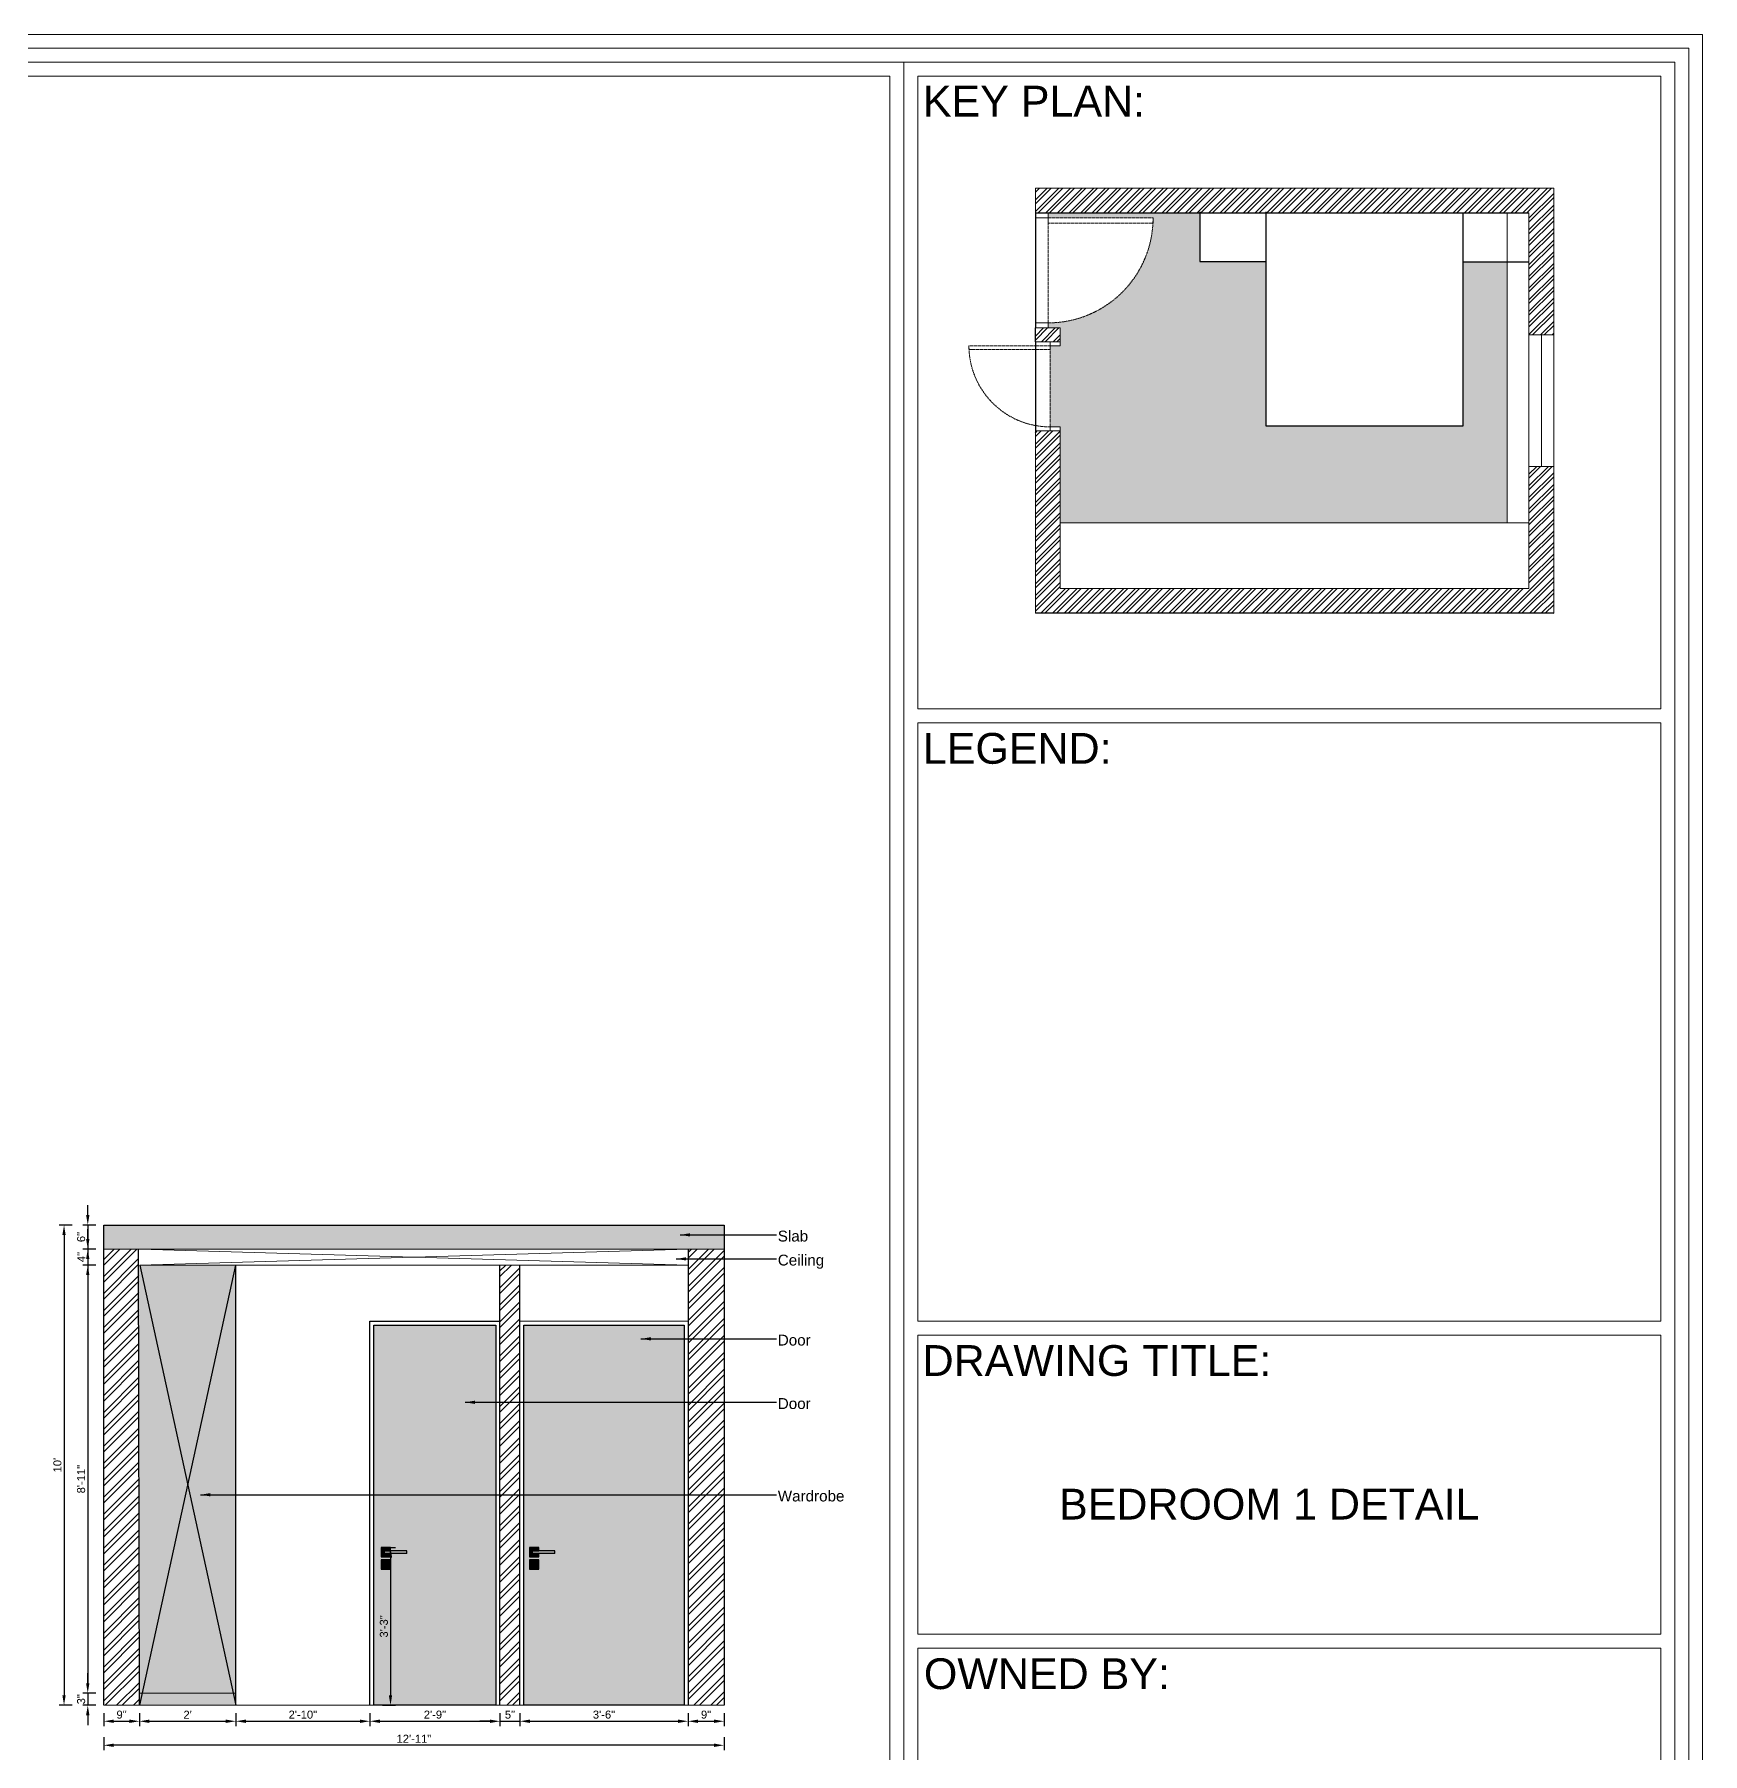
# Model space of a CAD drawing. Header units: inches. Extents: x 213 to 17763, y -4830 to 1802.
# Drawn here: x 4806.3 to 5223.2, y 984.1 to 1413.7 of the extents above; entities that cross this region are included whole.
import ezdxf

# ---------------------------------------------------------------- set-up
doc = ezdxf.new("R2010")
doc.units = ezdxf.units.IN
doc.header["$MEASUREMENT"] = 0
for name, pattern in [('ACAD_ISO02W100', [15, 12, -3]), ('AUDIT_D_060311083008-3', [0]), ('DASHED2', [0.375, 0.25, -0.125]), ('HIDDEN', [0.375, 0.25, -0.125])]:
    doc.linetypes.add(name, pattern=pattern)
for name, color, linetype in [('.', 30, 'Continuous'), ('A-DOOR', 251, 'AUDIT_D_060311083008-3'), ('A-Door-Frame', 1, 'Continuous'), ('A-Door-Swing', 8, 'HIDDEN'), ('Edges', 7, 'Continuous'), ('PDF2_0', 7, 'Continuous'), ('PDF2_MK. HATCH', 7, 'Continuous'), ('PDF2_Text', 1, 'Continuous')]:
    doc.layers.add(name, color=color, linetype=linetype)
doc.layers.add('PDF2_MK. KITCHEN ESSENTAILS', color=7, linetype='Continuous', true_color=0x767676)
doc.layers.add('ROD', color=7, linetype='Continuous', lineweight=9)
doc.styles.add('_mm text style', font='arial.ttf')
doc.styles.add('PDF Arial', font='arial.ttf')
doc.styles.get("Standard").update_dxf_attribs({"font": 'arial.ttf'})
doc.dimstyles.new('ISO-25', dxfattribs={"dimtxt": 4.5, "dimasz": 2.5, "dimexe": 1.25, "dimexo": 0.625, "dimtad": 1, "dimdec": 0, "dimlunit": 4, "dimtxsty": 'Standard', "dimcen": 2.5, "dimadec": 0, "dimazin": 0, "dimtfac": 1, "dimtdec": 0, "dimtmove": 0, "dimatfit": 3, "dimfxl": 1, "dimarcsym": 0})
pattern_1 = [(45, (1157.6054, 504.7093), (-2.1213203, 2.1213203), []), (45, (1159.0196, 504.7093), (-2.1213203, 2.1213203), [])]

# ---------------------------------------------------------------- blocks, each defined once
blk = doc.blocks.new('fguhfg')
at = {"true_color": 0x939598, "transparency": 33554687}
h = blk.add_hatch(color=252, dxfattribs=at)
h.dxf.hatch_style = 1
h.paths.add_polyline_path([(31238.57, 9622.65), (31240.62, 9622.65), (31240.62, 9623.75), (31237.47, 9623.75), (31237.47, 9620.6), (31240.62, 9620.6), (31240.62, 9621.71), (31238.57, 9621.71)])
h = blk.add_hatch(color=252, dxfattribs=at)
h.dxf.hatch_style = 1
h.paths.add_polyline_path([(31240.62, 9619.66), (31237.47, 9619.66), (31237.47, 9616.51), (31240.62, 9616.51)])
h.paths.add_polyline_path([(31239.36, 9617.14), (31238.73, 9617.14), (31238.73, 9618.53), (31238.73, 9619.03), (31238.95, 9619.03), (31238.95, 9619.28), (31239.14, 9619.28), (31239.14, 9619.03), (31239.36, 9619.03), (31239.36, 9618.53)], flags=16)
h.paths.add_polyline_path([(31239.31, 9618.37), (31239.2, 9618.25), (31239.2, 9617.33), (31238.88, 9617.33), (31238.88, 9618.25), (31238.77, 9618.37), (31238.73, 9618.53), (31238.77, 9618.68), (31238.88, 9618.8), (31238.95, 9618.82), (31238.95, 9618.69), (31238.95, 9618.36), (31238.95, 9617.77), (31239.14, 9617.77), (31239.14, 9618.36), (31239.14, 9618.69), (31239.14, 9618.82), (31239.2, 9618.8), (31239.31, 9618.68), (31239.36, 9618.53)], flags=0)
h = blk.add_hatch(color=252, dxfattribs=at)
h.dxf.hatch_style = 1
h.paths.add_polyline_path([(31238.57, 9622.65), (31238.57, 9621.71), (31240.62, 9621.71), (31246.12, 9621.71), (31246.12, 9622.65), (31240.62, 9622.65)])
at = {"layer": 'Edges'}
for p, q in [((31240.62, 9623.75), (31237.47, 9623.75)), ((31237.47, 9623.75), (31237.47, 9620.6)), ((31237.47, 9620.6), (31240.62, 9620.6)), ((31240.62, 9619.66), (31237.47, 9619.66)), ((31237.47, 9619.66), (31237.47, 9616.51)), ((31238.57, 9621.71), (31238.57, 9622.65)), ((31238.57, 9622.65), (31240.62, 9622.65)), ((31240.62, 9621.71), (31238.57, 9621.71)), ((31238.95, 9619.03), (31238.73, 9619.03)), ((31238.73, 9619.03), (31238.73, 9618.53)), ((31238.73, 9618.53), (31238.77, 9618.68)), ((31238.77, 9618.37), (31238.73, 9618.53)), ((31238.73, 9618.53), (31238.73, 9617.14)), ((31238.77, 9618.68), (31238.88, 9618.8)), ((31238.88, 9618.25), (31238.77, 9618.37)), ((31238.85, 9618.53), (31238.88, 9618.62)), ((31238.88, 9618.43), (31238.85, 9618.53)), ((31238.88, 9618.8), (31238.95, 9618.82)), ((31238.88, 9618.62), (31238.95, 9618.69)), ((31238.88, 9618.43), (31238.95, 9618.36)), ((31238.88, 9617.33), (31238.88, 9618.25)), ((31239.14, 9619.28), (31238.95, 9619.28)), ((31238.95, 9619.03), (31238.95, 9619.28)), ((31238.95, 9619.03), (31238.95, 9618.82)), ((31238.95, 9618.82), (31238.95, 9618.69)), ((31238.95, 9618.69), (31238.95, 9618.36)), ((31238.95, 9618.36), (31238.95, 9617.77)), ((31239.14, 9619.03), (31239.14, 9619.28)), ((31239.36, 9619.03), (31239.14, 9619.03)), ((31239.14, 9618.82), (31239.14, 9619.03)), ((31239.14, 9618.82), (31239.2, 9618.8)), ((31239.14, 9618.69), (31239.14, 9618.82)), ((31239.14, 9618.36), (31239.14, 9618.69)), ((31239.21, 9618.62), (31239.14, 9618.69)), ((31239.14, 9618.36), (31239.21, 9618.43)), ((31239.14, 9617.77), (31239.14, 9618.36)), ((31239.2, 9618.8), (31239.31, 9618.68)), ((31239.31, 9618.37), (31239.2, 9618.25)), ((31239.2, 9618.25), (31239.2, 9617.33)), ((31239.21, 9618.62), (31239.23, 9618.53)), ((31239.23, 9618.53), (31239.21, 9618.43)), ((31239.31, 9618.68), (31239.36, 9618.53)), ((31239.36, 9618.53), (31239.31, 9618.37)), ((31239.36, 9619.03), (31239.36, 9618.53)), ((31239.36, 9618.53), (31239.36, 9617.14)), ((31240.62, 9622.65), (31240.62, 9623.75)), ((31246.12, 9622.65), (31240.62, 9622.65)), ((31240.62, 9620.6), (31240.62, 9621.71)), ((31246.12, 9621.71), (31240.62, 9621.71)), ((31240.62, 9616.51), (31240.62, 9619.66)), ((31246.12, 9621.71), (31246.12, 9622.65)), ((31237.47, 9616.51), (31240.62, 9616.51)), ((31238.73, 9617.14), (31239.36, 9617.14)), ((31239.2, 9617.33), (31238.88, 9617.33)), ((31239.14, 9617.77), (31238.95, 9617.77))]:
    blk.add_line(p, q, dxfattribs=at)
blk = doc.blocks.new('*D201')
at = {"color": 0, "linetype": 'AUDIT_D_060311083008-3', "lineweight": -2, "transparency": 16777216}
for p, q in [((4819.67, 1118.71), (4819.67, 1121.21)), ((4819.67, 1116.21), (4819.67, 1110.21)), ((4819.67, 1107.71), (4819.67, 1105.21))]:
    blk.add_line(p, q, dxfattribs=at)
at = {"color": 0, "linetype": 'ACAD_ISO02W100', "lineweight": -2, "transparency": 16777216}
for p, q in [((4821.67, 1116.21), (4818.42, 1116.21)), ((4821.67, 1110.21), (4818.42, 1110.21))]:
    blk.add_line(p, q, dxfattribs=at)
at = {"color": 0, "transparency": 16777216}
for points in [[(4819.25, 1118.71), (4820.08, 1118.71), (4819.67, 1116.21)], [(4819.25, 1107.71), (4820.08, 1107.71), (4819.67, 1110.21)]]:
    blk.add_solid(points, dxfattribs=at)
at = {"layer": 'Defpoints', "color": 0, "transparency": 16777216}
for p in [(4823.67, 1116.21), (4819.67, 1110.21), (4823.67, 1110.21)]:
    blk.add_point(p, dxfattribs=at)
at = {"color": 0, "lineweight": 5, "transparency": 16777216, "insert": (4818.02, 1113.21), "char_height": 2, "attachment_point": 5, "rotation": 90}
blk.add_mtext('6"', dxfattribs=at)
blk = doc.blocks.new('*D202')
at = {"color": 0, "linetype": 'AUDIT_D_060311083008-3', "lineweight": -2, "transparency": 16777216}
for p, q in [((4819.67, 1112.71), (4819.67, 1115.21)), ((4819.67, 1110.21), (4819.67, 1106.21)), ((4819.67, 1103.71), (4819.67, 1101.21))]:
    blk.add_line(p, q, dxfattribs=at)
at = {"color": 0, "linetype": 'ACAD_ISO02W100', "lineweight": -2, "transparency": 16777216}
for p, q in [((4821.67, 1110.21), (4818.42, 1110.21)), ((4821.67, 1106.21), (4818.42, 1106.21))]:
    blk.add_line(p, q, dxfattribs=at)
at = {"color": 0, "transparency": 16777216}
for points in [[(4819.25, 1112.71), (4820.08, 1112.71), (4819.67, 1110.21)], [(4819.25, 1103.71), (4820.08, 1103.71), (4819.67, 1106.21)]]:
    blk.add_solid(points, dxfattribs=at)
at = {"layer": 'Defpoints', "color": 0, "transparency": 16777216}
for p in [(4823.67, 1110.21), (4819.67, 1106.21), (4828.67, 1106.21)]:
    blk.add_point(p, dxfattribs=at)
at = {"color": 0, "lineweight": 5, "transparency": 16777216, "insert": (4818.04, 1108.21), "char_height": 2, "attachment_point": 5, "rotation": 90}
blk.add_mtext('4"', dxfattribs=at)
blk = doc.blocks.new('*D203')
at = {"color": 0, "linetype": 'ACAD_ISO02W100', "lineweight": -2, "transparency": 16777216}
for p, q in [((4815.74, 1116.21), (4812.49, 1116.21)), ((4815.74, 996.21), (4812.49, 996.21))]:
    blk.add_line(p, q, dxfattribs=at)
at = {"color": 0, "linetype": 'AUDIT_D_060311083008-3', "lineweight": -2, "transparency": 16777216}
blk.add_line((4813.74, 1113.71), (4813.74, 998.71), dxfattribs=at)
at = {"color": 0, "transparency": 16777216}
for points in [[(4813.32, 1113.71), (4814.15, 1113.71), (4813.74, 1116.21)], [(4813.32, 998.71), (4814.15, 998.71), (4813.74, 996.21)]]:
    blk.add_solid(points, dxfattribs=at)
at = {"layer": 'Defpoints', "color": 0, "transparency": 16777216}
for p in [(4823.67, 1116.21), (4813.74, 996.21), (4821.67, 996.21)]:
    blk.add_point(p, dxfattribs=at)
at = {"color": 0, "lineweight": 5, "transparency": 16777216, "insert": (4812.09, 1056.21), "char_height": 2, "attachment_point": 5, "rotation": 90}
blk.add_mtext("10'", dxfattribs=at)
blk = doc.blocks.new('*D204')
at = {"color": 0, "linetype": 'ACAD_ISO02W100', "lineweight": -2, "transparency": 16777216}
for p, q in [((4823.67, 994.21), (4823.67, 990.96)), ((4832.57, 994.21), (4832.57, 990.96))]:
    blk.add_line(p, q, dxfattribs=at)
at = {"color": 0, "linetype": 'AUDIT_D_060311083008-3', "lineweight": -2, "transparency": 16777216}
blk.add_line((4826.17, 992.21), (4830.07, 992.21), dxfattribs=at)
at = {"color": 0, "transparency": 16777216}
for points in [[(4826.17, 992.63), (4826.17, 991.79), (4823.67, 992.21)], [(4830.07, 992.63), (4830.07, 991.79), (4832.57, 992.21)]]:
    blk.add_solid(points, dxfattribs=at)
at = {"layer": 'Defpoints', "color": 0, "transparency": 16777216}
for p in [(4823.67, 996.21), (4832.57, 996.21), (4832.57, 992.21)]:
    blk.add_point(p, dxfattribs=at)
at = {"color": 0, "lineweight": 5, "transparency": 16777216, "insert": (4828.12, 993.86), "char_height": 2, "attachment_point": 5}
blk.add_mtext('9"', dxfattribs=at)
blk = doc.blocks.new('*D205')
at = {"color": 0, "linetype": 'ACAD_ISO02W100', "lineweight": -2, "transparency": 16777216}
for p, q in [((4823.67, 988.21), (4823.67, 984.96)), ((4978.67, 988.21), (4978.67, 984.96))]:
    blk.add_line(p, q, dxfattribs=at)
at = {"color": 0, "linetype": 'AUDIT_D_060311083008-3', "lineweight": -2, "transparency": 16777216}
blk.add_line((4976.17, 986.21), (4826.17, 986.21), dxfattribs=at)
at = {"color": 0, "transparency": 16777216}
for points in [[(4826.17, 986.63), (4826.17, 985.79), (4823.67, 986.21)], [(4976.17, 986.63), (4976.17, 985.79), (4978.67, 986.21)]]:
    blk.add_solid(points, dxfattribs=at)
at = {"layer": 'Defpoints', "color": 0, "transparency": 16777216}
for p in [(4823.67, 996.21), (4978.67, 996.21), (4823.67, 986.21)]:
    blk.add_point(p, dxfattribs=at)
at = {"color": 0, "lineweight": 5, "transparency": 16777216, "insert": (4901.17, 987.84), "char_height": 2, "attachment_point": 5}
blk.add_mtext('12\'-11"', dxfattribs=at)
blk = doc.blocks.new('*D214')
at = {"color": 0, "linetype": 'ACAD_ISO02W100', "lineweight": -2, "transparency": 16777216}
for p, q in [((4832.57, 994.21), (4832.57, 990.96)), ((4856.67, 994.21), (4856.67, 990.96))]:
    blk.add_line(p, q, dxfattribs=at)
at = {"color": 0, "linetype": 'AUDIT_D_060311083008-3', "lineweight": -2, "transparency": 16777216}
blk.add_line((4835.07, 992.21), (4854.17, 992.21), dxfattribs=at)
at = {"color": 0, "transparency": 16777216}
for points in [[(4835.07, 992.63), (4835.07, 991.79), (4832.57, 992.21)], [(4854.17, 992.63), (4854.17, 991.79), (4856.67, 992.21)]]:
    blk.add_solid(points, dxfattribs=at)
at = {"layer": 'Defpoints', "color": 0, "transparency": 16777216}
for p in [(4832.57, 996.21), (4856.67, 996.21), (4856.67, 992.21)]:
    blk.add_point(p, dxfattribs=at)
at = {"color": 0, "transparency": 16777216, "insert": (4844.62, 993.84), "char_height": 2, "attachment_point": 5}
blk.add_mtext("2'", dxfattribs=at)
blk = doc.blocks.new('*D215')
at = {"color": 0, "linetype": 'ACAD_ISO02W100', "lineweight": -2, "transparency": 16777216}
for p, q in [((4856.67, 994.21), (4856.67, 990.96)), ((4890.17, 994.21), (4890.17, 990.96))]:
    blk.add_line(p, q, dxfattribs=at)
at = {"color": 0, "linetype": 'AUDIT_D_060311083008-3', "lineweight": -2, "transparency": 16777216}
blk.add_line((4859.17, 992.21), (4887.67, 992.21), dxfattribs=at)
at = {"color": 0, "transparency": 16777216}
for points in [[(4859.17, 992.63), (4859.17, 991.79), (4856.67, 992.21)], [(4887.67, 992.63), (4887.67, 991.79), (4890.17, 992.21)]]:
    blk.add_solid(points, dxfattribs=at)
at = {"layer": 'Defpoints', "color": 0, "transparency": 16777216}
for p in [(4856.67, 996.21), (4890.17, 996.21), (4890.17, 992.21)]:
    blk.add_point(p, dxfattribs=at)
at = {"color": 0, "transparency": 16777216, "insert": (4873.42, 993.86), "char_height": 2, "attachment_point": 5}
blk.add_mtext('2\'-10"', dxfattribs=at)
blk = doc.blocks.new('*D216')
at = {"color": 0, "linetype": 'ACAD_ISO02W100', "lineweight": -2, "transparency": 16777216}
for p, q in [((4890.17, 994.21), (4890.17, 990.96)), ((4922.67, 994.21), (4922.67, 990.96))]:
    blk.add_line(p, q, dxfattribs=at)
at = {"color": 0, "linetype": 'AUDIT_D_060311083008-3', "lineweight": -2, "transparency": 16777216}
blk.add_line((4892.67, 992.21), (4920.17, 992.21), dxfattribs=at)
at = {"color": 0, "transparency": 16777216}
for points in [[(4892.67, 992.63), (4892.67, 991.79), (4890.17, 992.21)], [(4920.17, 992.63), (4920.17, 991.79), (4922.67, 992.21)]]:
    blk.add_solid(points, dxfattribs=at)
at = {"layer": 'Defpoints', "color": 0, "transparency": 16777216}
for p in [(4890.17, 996.21), (4922.67, 996.21), (4922.67, 992.21)]:
    blk.add_point(p, dxfattribs=at)
at = {"color": 0, "transparency": 16777216, "insert": (4906.42, 993.86), "char_height": 2, "attachment_point": 5}
blk.add_mtext('2\'-9"', dxfattribs=at)
blk = doc.blocks.new('*D217')
at = {"color": 0, "linetype": 'ACAD_ISO02W100', "lineweight": -2, "transparency": 16777216}
for p, q in [((4922.67, 994.21), (4922.67, 990.96)), ((4927.67, 994.21), (4927.67, 990.96))]:
    blk.add_line(p, q, dxfattribs=at)
at = {"color": 0, "linetype": 'AUDIT_D_060311083008-3', "lineweight": -2, "transparency": 16777216}
for p, q in [((4920.17, 992.21), (4917.67, 992.21)), ((4922.67, 992.21), (4927.67, 992.21)), ((4930.17, 992.21), (4932.67, 992.21))]:
    blk.add_line(p, q, dxfattribs=at)
at = {"color": 0, "transparency": 16777216}
for points in [[(4920.17, 992.63), (4920.17, 991.79), (4922.67, 992.21)], [(4930.17, 992.63), (4930.17, 991.79), (4927.67, 992.21)]]:
    blk.add_solid(points, dxfattribs=at)
at = {"layer": 'Defpoints', "color": 0, "transparency": 16777216}
for p in [(4922.67, 996.21), (4927.67, 996.21), (4927.67, 992.21)]:
    blk.add_point(p, dxfattribs=at)
at = {"color": 0, "transparency": 16777216, "insert": (4925.17, 993.85), "char_height": 2, "attachment_point": 5}
blk.add_mtext('5"', dxfattribs=at)
blk = doc.blocks.new('*D218')
at = {"color": 0, "linetype": 'ACAD_ISO02W100', "lineweight": -2, "transparency": 16777216}
for p, q in [((4927.67, 994.21), (4927.67, 990.96)), ((4969.67, 994.21), (4969.67, 990.96))]:
    blk.add_line(p, q, dxfattribs=at)
at = {"color": 0, "linetype": 'AUDIT_D_060311083008-3', "lineweight": -2, "transparency": 16777216}
blk.add_line((4930.17, 992.21), (4967.17, 992.21), dxfattribs=at)
at = {"color": 0, "transparency": 16777216}
for points in [[(4930.17, 992.63), (4930.17, 991.79), (4927.67, 992.21)], [(4967.17, 992.63), (4967.17, 991.79), (4969.67, 992.21)]]:
    blk.add_solid(points, dxfattribs=at)
at = {"layer": 'Defpoints', "color": 0, "transparency": 16777216}
for p in [(4927.67, 996.21), (4969.67, 996.21), (4969.67, 992.21)]:
    blk.add_point(p, dxfattribs=at)
at = {"color": 0, "transparency": 16777216, "insert": (4948.67, 993.86), "char_height": 2, "attachment_point": 5}
blk.add_mtext('3\'-6"', dxfattribs=at)
blk = doc.blocks.new('*D219')
at = {"color": 0, "linetype": 'ACAD_ISO02W100', "lineweight": -2, "transparency": 16777216}
for p, q in [((4969.67, 994.21), (4969.67, 990.96)), ((4978.67, 994.21), (4978.67, 990.96))]:
    blk.add_line(p, q, dxfattribs=at)
at = {"color": 0, "linetype": 'AUDIT_D_060311083008-3', "lineweight": -2, "transparency": 16777216}
blk.add_line((4972.17, 992.21), (4976.17, 992.21), dxfattribs=at)
at = {"color": 0, "transparency": 16777216}
for points in [[(4972.17, 992.63), (4972.17, 991.79), (4969.67, 992.21)], [(4976.17, 992.63), (4976.17, 991.79), (4978.67, 992.21)]]:
    blk.add_solid(points, dxfattribs=at)
at = {"layer": 'Defpoints', "color": 0, "transparency": 16777216}
for p in [(4969.67, 996.21), (4978.67, 996.21), (4978.67, 992.21)]:
    blk.add_point(p, dxfattribs=at)
at = {"color": 0, "transparency": 16777216, "insert": (4974.17, 993.86), "char_height": 2, "attachment_point": 5}
blk.add_mtext('9"', dxfattribs=at)
blk = doc.blocks.new('*D220')
at = {"color": 0, "linetype": 'ACAD_ISO02W100', "lineweight": -2, "transparency": 16777216}
for p, q in [((4821.67, 1106.21), (4818.42, 1106.21)), ((4821.67, 999.22), (4818.42, 999.22))]:
    blk.add_line(p, q, dxfattribs=at)
at = {"color": 0, "linetype": 'AUDIT_D_060311083008-3', "lineweight": -2, "transparency": 16777216}
blk.add_line((4819.67, 1103.71), (4819.67, 1001.72), dxfattribs=at)
at = {"color": 0, "transparency": 16777216}
for points in [[(4819.25, 1103.71), (4820.08, 1103.71), (4819.67, 1106.21)], [(4819.25, 1001.72), (4820.08, 1001.72), (4819.67, 999.22)]]:
    blk.add_solid(points, dxfattribs=at)
at = {"layer": 'Defpoints', "color": 0, "transparency": 16777216}
for p in [(4828.67, 1106.21), (4819.67, 999.22), (4832.57, 999.22)]:
    blk.add_point(p, dxfattribs=at)
at = {"color": 0, "transparency": 16777216, "insert": (4818.02, 1052.72), "char_height": 2, "attachment_point": 5, "rotation": 90}
blk.add_mtext('8\'-11"', dxfattribs=at)
blk = doc.blocks.new('*D221')
at = {"color": 0, "linetype": 'AUDIT_D_060311083008-3', "lineweight": -2, "transparency": 16777216}
for p, q in [((4819.67, 1001.72), (4819.67, 1004.22)), ((4819.67, 999.22), (4819.67, 996.21)), ((4819.67, 993.71), (4819.67, 991.21))]:
    blk.add_line(p, q, dxfattribs=at)
at = {"color": 0, "linetype": 'ACAD_ISO02W100', "lineweight": -2, "transparency": 16777216}
for p, q in [((4821.67, 999.22), (4818.42, 999.22)), ((4821.67, 996.21), (4818.42, 996.21))]:
    blk.add_line(p, q, dxfattribs=at)
at = {"color": 0, "transparency": 16777216}
for points in [[(4819.25, 1001.72), (4820.08, 1001.72), (4819.67, 999.22)], [(4819.25, 993.71), (4820.08, 993.71), (4819.67, 996.21)]]:
    blk.add_solid(points, dxfattribs=at)
at = {"layer": 'Defpoints', "color": 0, "transparency": 16777216}
for p in [(4832.57, 999.22), (4819.67, 996.21), (4832.57, 996.21)]:
    blk.add_point(p, dxfattribs=at)
at = {"color": 0, "transparency": 16777216, "insert": (4818.02, 997.72), "char_height": 2, "attachment_point": 5, "rotation": 90}
blk.add_mtext('3"', dxfattribs=at)
blk = doc.blocks.new('*U34')
at = {"layer": 'A-Door-Frame', "lineweight": 5}
for p, q in [((0, -100), (0, 0)), ((900, -100), (900, 0))]:
    blk.add_line(p, q, dxfattribs=at)
for points in [[(0, -100), (40, -100), (40, 0), (0, 0)], [(900, -100), (860, -100), (860, 0), (900, 0)]]:
    blk.add_lwpolyline(points, dxfattribs=at)
at = {"layer": 'A-Door-Swing', "linetype": 'DASHED2', "lineweight": 5}
blk.add_line((47, 0), (867, 0), dxfattribs=at)
blk.add_lwpolyline([(40, 0), (40, 820), (80, 820), (80, 0)], close=True, dxfattribs=at)
blk.add_arc((40, 0), 820, 360, 90, dxfattribs=at)
blk = doc.blocks.new('IUYGTFD')
at = {"layer": '.'}
h = blk.add_hatch(dxfattribs=at)
h.set_pattern_fill('ANSI32', color=1, scale=8)
h.set_pattern_definition([(45, (1264.2828, 576.66), (-2.1213203, 2.1213203), []), (45, (1265.697, 576.66), (-2.1213203, 2.1213203), [])])
h.paths.add_polyline_path([(3948.8, 1019.57), (3768.8, 1019.57), (3759.8, 1019.57), (3759.8, 1010.57), (3939.8, 1010.57), (3939.8, 966.07), (3948.8, 966.07)])
h.paths.add_polyline_path([(3768.8, 931.07), (3765.19, 931.07), (3759.8, 931.07), (3759.8, 864.57), (3939.8, 864.57), (3948.8, 864.57), (3948.8, 873.57), (3948.8, 918.07), (3939.8, 918.07), (3939.8, 873.57), (3768.8, 873.57)])
at = {"layer": '.', "true_color": 0xf7f281}
h = blk.add_hatch(color=51, dxfattribs=at)
h.dxf.hatch_style = 1
h.paths.add_polyline_path([(3843.79, 992.87), (3819.79, 992.87), (3819.79, 1010.57), (3764.46, 1010.57), (3764.46, 1008.71), (3802.73, 1008.71), (3802.73, 1006.84), (3802.68, 1006.84, -0.399992), (3764.46, 970.44), (3764.46, 968.57), (3768.8, 968.57), (3768.8, 963.57), (3768.8, 962.13), (3765.19, 962.13), (3765.19, 960.69), (3765.19, 932.52), (3768.8, 932.52), (3768.8, 931.07), (3768.8, 897.57), (3931.8, 897.57), (3931.8, 992.57), (3915.8, 992.57), (3915.8, 932.89), (3843.79, 932.89)])
at = {"layer": '.'}
h = blk.add_hatch(dxfattribs=at)
h.set_pattern_fill('ANSI32', color=1, scale=8)
h.set_pattern_definition([(45, (820.8236, 571.456), (-2.1213203, 2.1213203), []), (45, (822.2378, 571.456), (-2.1213203, 2.1213203), [])])
h.paths.add_polyline_path([(3768.8, 968.57), (3759.8, 968.57), (3759.8, 963.57), (3768.8, 963.57)])
for p, q in [((3759.8, 1010.57), (3939.8, 1010.57)), ((3759.8, 1010.57), (3759.8, 968.57)), ((3819.79, 1010.87), (3819.79, 992.87)), ((3843.79, 1010.87), (3843.79, 932.89)), ((3915.8, 932.89), (3915.8, 1010.57)), ((3819.79, 992.87), (3843.79, 992.87)), ((3939.8, 992.57), (3915.8, 992.57)), ((3759.8, 963.57), (3759.8, 968.57)), ((3759.8, 963.57), (3759.8, 931.07)), ((3843.79, 932.89), (3915.8, 932.89)), ((3948.8, 864.57), (3759.8, 864.57))]:
    blk.add_line(p, q)
at = {"layer": 'ROD'}
for p, q in [((3759.8, 1019.57), (3759.8, 1010.57)), ((3768.8, 1019.57), (3759.8, 1019.57)), ((3948.8, 1019.57), (3768.8, 1019.57)), ((3948.8, 1019.57), (3948.8, 873.57)), ((3931.8, 897.57), (3931.8, 1010.57)), ((3939.8, 873.57), (3939.8, 1010.57)), ((3759.8, 968.57), (3768.8, 968.57)), ((3759.8, 968.57), (3768.8, 968.57)), ((3768.8, 963.57), (3768.8, 968.57)), ((3759.8, 963.57), (3768.8, 963.57)), ((3759.8, 864.57), (3759.8, 931.07)), ((3768.8, 873.57), (3768.8, 931.07)), ((3939.8, 897.57), (3768.8, 897.57)), ((3939.8, 873.57), (3768.8, 873.57)), ((3948.8, 873.57), (3948.8, 864.57))]:
    blk.add_line(p, q, dxfattribs=at)
at = {"layer": 'ROD', "color": 5}
blk.add_line((3944.3, 918.07), (3944.3, 966.07), dxfattribs=at)
blk.add_lwpolyline([(3948.8, 966.07), (3939.8, 966.07), (3939.8, 918.07), (3948.8, 918.07)], close=True, dxfattribs=at)
at = {"layer": 'ROD'}
for points in [[(3759.8, 963.57), (3768.8, 963.57)], [(3768.8, 931.07), (3759.8, 931.07)]]:
    blk.add_lwpolyline(points, dxfattribs=at)
at = {"layer": 'A-DOOR', "lineweight": 5}
for p, xscale, yscale, zscale, rotation in [((3764.46, 1010.57), 0.04666663502872134, 0.04666663502872134, 0.04666663502872134, 270), ((3765.19, 963.57), -0.03611111111109516, 0.03611111111109516, 0.03611111111109516, 90)]:
    blk.add_blockref('*U34', p, dxfattribs=dict(at, xscale=xscale, yscale=yscale, zscale=zscale, rotation=rotation))
blk = doc.blocks.new('*D456')
at = {"color": 0, "linetype": 'ACAD_ISO02W100', "lineweight": -2, "transparency": 16777216}
for p, q in [((4893.62, 1035.61), (4896.57, 1035.61)), ((4893.32, 996.21), (4896.57, 996.21))]:
    blk.add_line(p, q, dxfattribs=at)
at = {"color": 0, "linetype": 'AUDIT_D_060311083008-3', "lineweight": -2, "transparency": 16777216}
blk.add_line((4895.32, 1033.11), (4895.32, 998.71), dxfattribs=at)
at = {"color": 0, "transparency": 16777216}
for points in [[(4894.9, 1033.11), (4895.73, 1033.11), (4895.32, 1035.61)], [(4894.9, 998.71), (4895.73, 998.71), (4895.32, 996.21)]]:
    blk.add_solid(points, dxfattribs=at)
at = {"layer": 'Defpoints', "color": 0, "transparency": 16777216}
for p in [(4892.99, 1035.61), (4887.95, 996.21), (4895.32, 996.21)]:
    blk.add_point(p, dxfattribs=at)
at = {"color": 0, "transparency": 16777216, "insert": (4893.67, 1015.91), "char_height": 2, "attachment_point": 5, "rotation": 90}
blk.add_mtext('3\'-3"', dxfattribs=at)

msp = doc.modelspace()

# ---------------------------------------------------------------- hatches: boundary and pattern name
at = {"layer": '.', "lineweight": 5, "transparency": 33554687}
h = msp.add_hatch(dxfattribs=at)
h.set_pattern_fill('AR-CONC', color=1, scale=0.03)
h.set_pattern_definition([(50, (-989.332, 646.209), (5.46554, -0.4781726), [0.5715, -6.2865]), (355, (-989.332, 646.209), (-1.0573026, 5.7317054), [0.4572, -5.0292175]), (100.45144, (-988.8763, 646.169), (4.4082374, 5.2535326), [0.4857003, -5.3427073]), (46.1842, (-989.332, 647.733), (8.132371, -1.26127), [0.85725, -9.42975]), (96.63556, (-988.654, 647.628), (7.122124, 7.422784), [0.728551, -8.014068]), (351.18415, (-989.332, 647.733), (7.122124, 7.422784), [0.685799, -7.543792]), (21, (-988.57, 647.352), (4.5484317, -3.067956), [0.5715, -6.2865]), (326, (-988.57, 647.352), (1.854061, 5.525639), [0.4572, -5.0292]), (71.45144, (-988.191, 647.0964), (6.4024926, 2.457683), [0.4857003, -5.342698]), (37.5, (-989.3318, 646.2091), (0.0926581, 2.53665117), [0, -4.96824, 0, -5.1054, 0, -5.04825]), (7.5, (-989.3318, 646.209), (2.0045899, 3.0054172), [0, -2.91084, 0, -4.85394, 0, -1.92405]), (327.5, (-991.031, 646.2091), (4.06771786, -0.1718623), [0, -1.905, 0, -5.9436, 0, -7.8867]), (317.5, (-991.793, 646.209), (4.4438754, 0.7627947), [0, -2.4765, 0, -3.94716, 0, -5.6007])])
h.paths.add_polyline_path([(4978.67, 1116.21), (4823.67, 1116.21), (4823.67, 1110.21), (4978.67, 1110.21)])
at = {"layer": '.'}
h = msp.add_hatch(dxfattribs=at)
h.set_pattern_fill('ANSI32', color=1, scale=8)
h.set_pattern_definition(pattern_1)
h.paths.add_polyline_path([(4832.38, 1110.21), (4823.67, 1110.21), (4823.67, 996.21), (4832.57, 996.21)])
h.paths.add_polyline_path([(4978.67, 1110.21), (4969.67, 1110.21), (4969.67, 996.21), (4978.67, 996.21)])
at = {"layer": '.', "true_color": 0xd7d7c7}
h = msp.add_hatch(color=254, dxfattribs=at)
h.dxf.hatch_style = 1
h.paths.add_polyline_path([(4856.67, 1106.21), (4832.39, 1106.21), (4832.57, 999.22), (4856.67, 999.21)])
h.paths.add_polyline_path([(4856.67, 999.21), (4832.57, 999.22), (4832.57, 996.21), (4856.67, 996.21)])
at = {"layer": '.'}
h = msp.add_hatch(dxfattribs=at)
h.set_pattern_fill('ANSI32', color=1, scale=8)
h.set_pattern_definition(pattern_1)
h.paths.add_polyline_path([(4927.67, 1106.21), (4922.67, 1106.21), (4922.67, 996.21), (4927.67, 996.21)])
at = {"layer": '.', "true_color": 0xe7e9e7}
h = msp.add_hatch(color=254, dxfattribs=at)
h.dxf.hatch_style = 1
h.paths.add_polyline_path([(4921.67, 1091.21), (4891.17, 1091.21), (4891.17, 996.21), (4921.67, 996.21)])
h.paths.add_polyline_path([(4895.32, 1035.61), (4895.32, 1034.79), (4899.39, 1034.79), (4899.39, 1034.09), (4895.32, 1034.09), (4895.32, 1033.28), (4892.99, 1033.28), (4892.99, 1035.61)], flags=16)
h.paths.add_polyline_path([(4895.32, 1032.58), (4895.32, 1030.26), (4892.99, 1030.26), (4892.99, 1032.58)], flags=16)
h.paths.add_polyline_path([(4894.22, 1032.3), (4894.22, 1032.12), (4894.39, 1032.12), (4894.39, 1031.74), (4894.39, 1030.72), (4893.92, 1030.72), (4893.92, 1031.74), (4893.92, 1032.12), (4894.08, 1032.12), (4894.08, 1032.3)], flags=0)
h.paths.add_polyline_path([(4894.22, 1032), (4894.22, 1032), (4894.22, 1031.99)], flags=0)
h.paths.add_polyline_path([(4894.08, 1032), (4894.34, 1031.93), (4894.4, 1031.68), (4894.27, 1031.54), (4894.27, 1030.86), (4894.04, 1030.86), (4894.04, 1031.54), (4893.9, 1031.68), (4893.95, 1031.86), (4894.08, 1031.99)], flags=0)
h.paths.add_polyline_path([(4894.34, 1031.74), (4894.22, 1031.62), (4894.22, 1031.19), (4894.08, 1031.19), (4894.08, 1031.62), (4893.96, 1031.74), (4894.15, 1031.94)], flags=0)
h.paths.add_polyline_path([(4894.22, 1031.87), (4894.08, 1031.87), (4894.08, 1031.62), (4894.22, 1031.62)], flags=0)
h.paths.add_polyline_path([(4968.67, 1091.21), (4928.67, 1091.21), (4928.67, 996.21), (4968.67, 996.21)])
h.paths.add_polyline_path([(4932.35, 1035.61), (4932.35, 1034.79), (4936.42, 1034.79), (4936.42, 1034.09), (4932.35, 1034.09), (4932.35, 1033.28), (4930.02, 1033.28), (4930.02, 1035.61)], flags=16)
h.paths.add_polyline_path([(4932.35, 1032.58), (4932.35, 1030.26), (4930.02, 1030.26), (4930.02, 1032.58)], flags=16)
h.paths.add_polyline_path([(4931.25, 1032.3), (4931.25, 1032.12), (4931.42, 1032.12), (4931.42, 1031.74), (4931.42, 1030.72), (4930.95, 1030.72), (4930.95, 1031.74), (4930.95, 1032.12), (4931.11, 1032.12), (4931.11, 1032.3)], flags=0)
h.paths.add_polyline_path([(4931.25, 1032), (4931.25, 1032), (4931.25, 1031.99)], flags=0)
h.paths.add_polyline_path([(4931.11, 1032), (4931.37, 1031.93), (4931.43, 1031.68), (4931.3, 1031.54), (4931.3, 1030.86), (4931.07, 1030.86), (4931.07, 1031.54), (4930.93, 1031.68), (4930.98, 1031.86), (4931.11, 1031.99)], flags=0)
h.paths.add_polyline_path([(4931.37, 1031.74), (4931.25, 1031.62), (4931.25, 1031.19), (4931.11, 1031.19), (4931.11, 1031.62), (4930.99, 1031.74), (4931.18, 1031.94)], flags=0)
h.paths.add_polyline_path([(4931.25, 1031.96), (4931.25, 1031.87), (4931.11, 1031.87), (4931.11, 1031.62), (4931.25, 1031.62), (4931.25, 1031.87), (4931.11, 1031.62), (4931.11, 1031.87)], flags=0)

# ---------------------------------------------------------------- linework, layer by layer
for p, q in [((4823.67, 996.21), (4823.67, 1116.21)), ((4823.67, 1116.21), (4978.67, 1116.21)), ((4978.67, 1116.21), (4978.67, 996.21)), ((4832.57, 996.21), (4832.38, 1110.22)), ((4969.67, 1110.21), (4969.67, 996.21)), ((4832.67, 1106.21), (4856.67, 996.21)), ((4832.67, 996.21), (4856.67, 1106.21)), ((4856.67, 996.21), (4856.67, 1106.21)), ((4922.67, 996.21), (4922.67, 1106.21)), ((4927.67, 996.21), (4927.67, 1106.21)), ((4890.17, 996.21), (4890.17, 1092.21)), ((4890.17, 1092.21), (4922.67, 1092.21))]:
    msp.add_line(p, q)
at = {"lineweight": 5}
for p, q in [((4823.67, 1116.21), (4921.8, 1116.21)), ((4823.67, 1110.21), (4978.67, 1110.21)), ((4832.67, 1110.21), (4969.67, 1106.21)), ((4969.67, 1110.21), (4832.67, 1106.21)), ((4832.67, 1106.21), (4969.67, 1106.21))]:
    msp.add_line(p, q, dxfattribs=at)
for points in [[(4891.17, 1091.21), (4921.67, 1091.21), (4921.67, 996.21), (4891.17, 996.21)], [(4928.67, 1091.21), (4968.67, 1091.21), (4968.67, 996.21), (4928.67, 996.21)]]:
    msp.add_lwpolyline(points, close=True)
at = {"layer": 'PDF2_0', "lineweight": 5}
msp.add_lwpolyline([(5013.48, 595.8), (4069.65, 595.8), (4069.65, 1413.74), (5223.21, 1413.74), (5223.21, 805.53, -0.414214)], format="xyb", close=True, dxfattribs=at)
for points in [[(5013.48, 599.27), (4073.12, 599.27), (4073.12, 1410.27), (5219.74, 1410.27), (5219.74, 805.53, -0.414214), (5013.48, 599.27)], [(5013.48, 602.77), (4076.62, 602.77), (4076.62, 1406.77), (5216.24, 1406.77), (5216.24, 805.53, -0.414214), (5013.48, 602.77)]]:
    msp.add_lwpolyline(points, format="xyb", dxfattribs=at)
for points in [[(4080.12, 1403.28), (5020.13, 1403.28), (5020.13, 628.28), (4080.12, 628.28)], [(5027.12, 1403.28), (5212.74, 1403.28), (5212.74, 1245.17), (5027.12, 1245.17)], [(5027.12, 1241.68), (5212.74, 1241.68), (5212.74, 1092.2), (5027.12, 1092.2)], [(5027.12, 1088.71), (5212.74, 1088.71), (5212.74, 1013.97), (5027.12, 1013.97)], [(5027.12, 1010.47), (5212.74, 1010.47), (5212.74, 935.73), (5027.12, 935.73)]]:
    msp.add_lwpolyline(points, close=True, dxfattribs=at)
at = {"layer": 'PDF2_MK. HATCH', "lineweight": 5}
msp.add_lwpolyline([(5023.63, 1406.77), (5023.63, 603.03)], dxfattribs=at)
at = {"layer": 'PDF2_MK. KITCHEN ESSENTAILS', "lineweight": 5}
msp.add_lwpolyline([(4080.12, 628.28), (5020.13, 628.28), (5020.13, 1403.28), (4080.12, 1403.28)], close=True, dxfattribs=at)
at = {"layer": 'ROD'}
for p, q in [((4927.67, 1092.21), (4969.67, 1092.21)), ((4832.57, 999.22), (4856.67, 999.21)), ((4823.67, 996.21), (4978.67, 996.21))]:
    msp.add_line(p, q, dxfattribs=at)

# ---------------------------------------------------------------- block references
at = {"xscale": 0.6853194991359196, "yscale": 0.6853194991359196, "zscale": 0.6853194991359196}
msp.add_blockref('IUYGTFD', (2479.8, 676.59), dxfattribs=at)
at = {"color": 18, "lineweight": 5, "true_color": 0x000000, "xscale": 0.7392571238733917, "yscale": 0.7392571238733917, "zscale": 0.7392571238733917}
for p in [(-18199.53, -6078.82), (-18162.5, -6078.82)]:
    msp.add_blockref('fguhfg', p, dxfattribs=at)

# ---------------------------------------------------------------- texts
at = {"lineweight": 5, "char_height": 2.715, "attachment_point": 1, "style": '_mm text style'}
for s, insert in [('Slab', (4992.1, 1114.81)), ('Ceiling', (4992.1, 1108.81)), ('Door', (4992.1, 1088.82)), ('Door', (4992.1, 1072.96)), ('Wardrobe', (4992.1, 1049.86))]:
    msp.add_mtext_dynamic_manual_height_columns(s, width=64.865, gutter_width=13.57, heights=[0], dxfattribs=dict(at, insert=insert))
at = {"layer": 'PDF2_Text', "color": 7, "lineweight": 5, "attachment_point": 7, "style": 'PDF Arial'}
for s, insert, char_height in [('KEY PLAN:', (5028.35, 1393.22), 7.691), ('LEGEND:', (5028.35, 1231.37), 7.691), ('DRAWING TITLE:', (5028.29, 1078.4), 7.6905), ('OWNED BY:', (5028.61, 1000.14), 7.691)]:
    msp.add_mtext(s, dxfattribs=dict(at, insert=insert, char_height=char_height))
at = {"layer": 'PDF2_Text', "color": 7, "lineweight": 5, "insert": (5062.38, 1042.51), "char_height": 7.6905, "width": 108.0698, "attachment_point": 7, "style": 'PDF Arial'}
msp.add_mtext('BEDROOM 1 DETAIL', dxfattribs=at)

# ---------------------------------------------------------------- dimensions: what is measured, and where the dimension line sits
at = {"lineweight": 5}
for base, p1, p2, picture, middle in [((4819.67, 1110.21), (4823.67, 1116.21), (4823.67, 1110.21), '*D201', (4818.02, 1113.21)), ((4813.74, 996.21), (4823.67, 1116.21), (4821.67, 996.21), '*D203', (4812.09, 1056.21)), ((4819.67, 1106.21), (4823.67, 1110.21), (4828.67, 1106.21), '*D202', (4818.04, 1108.21))]:
    dim = msp.add_linear_dim(base=base, p1=p1, p2=p2, angle=90, dimstyle='ISO-25', override={"dimtxt": 2, "dimtmove": 1, "dimfxl": 2, "dimfxlon": 1, "dimarcsym": 2}, dxfattribs=at)
    dim.commit()
    dim.dimension.update_dxf_attribs({"geometry": picture, "text_midpoint": middle})
for base, p1, p2, picture, middle in [((4819.67, 999.22), (4828.67, 1106.21), (4832.57, 999.22), '*D220', (4818.02, 1052.72)), ((4895.32, 996.21), (4892.99, 1035.61), (4887.95, 996.21), '*D456', (4893.67, 1015.91))]:
    dim = msp.add_linear_dim(base=base, p1=p1, p2=p2, angle=90, dimstyle='ISO-25', override={"dimtxt": 2, "dimtmove": 1, "dimfxl": 2, "dimfxlon": 1, "dimarcsym": 2})
    dim.commit()
    dim.dimension.update_dxf_attribs({"geometry": picture, "text_midpoint": middle})
dim = msp.add_linear_dim(base=(4819.67, 996.21), p1=(4832.57, 999.22), p2=(4832.57, 996.21), angle=90, dimstyle='ISO-25', override={"dimtxt": 2, "dimtmove": 1, "dimfxl": 2, "dimfxlon": 1, "dimarcsym": 2})
dim.commit()
dim.dimension.update_dxf_attribs({"geometry": '*D221', "text_midpoint": (4819.67, 997.72), "dimtype": 160})
dim = msp.add_linear_dim(base=(4832.57, 992.21), p1=(4823.67, 996.21), p2=(4832.57, 996.21), dimstyle='ISO-25', override={"dimtxt": 2, "dimtmove": 1, "dimfxl": 2, "dimfxlon": 1, "dimarcsym": 2}, dxfattribs=at)
dim.commit()
dim.dimension.update_dxf_attribs({"geometry": '*D204', "text_midpoint": (4828.12, 992.21), "dimtype": 160})
dim = msp.add_linear_dim(base=(4823.67, 986.21), p1=(4978.67, 996.21), p2=(4823.67, 996.21), dimstyle='ISO-25', override={"dimtxt": 2, "dimtmove": 1, "dimfxl": 2, "dimfxlon": 1, "dimarcsym": 2}, dxfattribs=at)
dim.commit()
dim.dimension.update_dxf_attribs({"geometry": '*D205', "text_midpoint": (4901.17, 987.84)})
for base, p1, p2, picture, middle in [((4856.67, 992.21), (4832.57, 996.21), (4856.67, 996.21), '*D214', (4844.62, 993.84)), ((4890.16821304, 992.20910625), (4856.66821304, 996.20910625), (4890.16821304, 996.20910625), '*D215', (4873.41821304, 993.85525223)), ((4922.66821304, 992.20910625), (4890.16821304, 996.20910625), (4922.66821304, 996.20910625), '*D216', (4906.41821304, 993.85525223)), ((4927.67, 992.21), (4922.67, 996.21), (4927.67, 996.21), '*D217', (4925.17, 993.85)), ((4969.67, 992.21), (4927.67, 996.21), (4969.67, 996.21), '*D218', (4948.67, 993.86)), ((4978.67, 992.21), (4969.67, 996.21), (4978.67, 996.21), '*D219', (4974.17, 993.86))]:
    dim = msp.add_linear_dim(base=base, p1=p1, p2=p2, dimstyle='ISO-25', override={"dimtxt": 2, "dimtmove": 1, "dimfxl": 2, "dimfxlon": 1, "dimarcsym": 2})
    dim.commit()
    dim.dimension.update_dxf_attribs({"geometry": picture, "text_midpoint": middle})

# ---------------------------------------------------------------- leaders
for points in [[(4967.69, 1113.75), (4991.78, 1113.75)], [(4966.69, 1107.75), (4991.78, 1107.75)], [(4957.89, 1087.77), (4991.78, 1087.77)], [(4913.94, 1071.91), (4991.78, 1071.91)], [(4847.83, 1048.81), (4991.78, 1048.81)]]:
    msp.add_leader(points, dimstyle='ISO-25', override={"dimgap": 0.625, "dimtad": 0}, dxfattribs=at)

doc.saveas('drawing.dxf')
